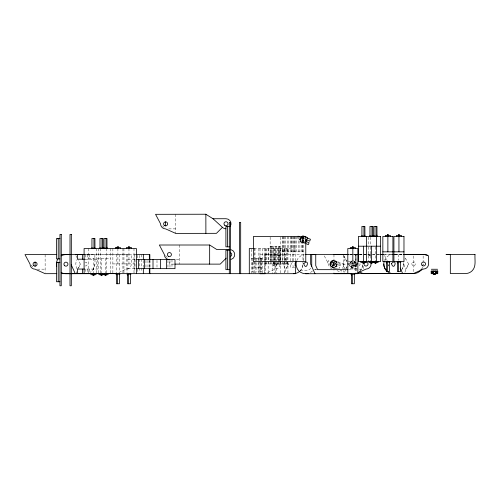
<?xml version="1.0" encoding="UTF-8"?>
<svg xmlns="http://www.w3.org/2000/svg" width="500" height="500" viewBox="0 0 500 500"><rect width="100%" height="100%" fill="white"/><g stroke="black" fill="none" stroke-linecap="round" stroke-linejoin="round"><path stroke-width="0.38" stroke-dasharray="2.5 1.88" d="M355.931 260.219L355.944 254.506L355.95 264.262M135.969 254.569L85.1 254.569L94.925 254.513C94.525 259.906 96.425 266.506 92.125 270.831M403.594 262.55L403.269 266.494L402.125 269.05M422.894 265.875L423.144 264.019A9.556 9.556 0 0 1 422.956 265.887M304.581 242.525L302.075 242.575A3.269 3.269 0 0 1 300.637 237.587L300.031 239.556M302.569 239.256L302.925 241.931L301.894 241.531L302.581 239.831A0.756 0.756 0 0 0 303.575 240.219L303.969 239.256L303.619 237.125L302.569 239.256L300.225 238.337M331.312 261.887L330.431 264.131M332.969 263.831L332.294 266.106L333.325 266.512L335.05 262.106L334.019 261.706L332.969 263.831L330.631 262.913A3.269 3.269 0 0 0 332.481 267.15C336.331 268.831 338.837 262.444 334.869 261.062A3.269 3.269 0 0 0 330.631 262.913M356.231 264.631C356.044 266.694 353.706 268.1 351.794 267.312A3.269 3.269 0 0 1 349.75 264.756M302.925 241.931L303.575 240.219M298.044 236.188L297.162 238.431L304.719 241.394M300.669 237.213L299.675 239.744L300.556 241.975L305.262 243.825M302.994 240.231L303.544 238.825M333.4 264.806L333.95 263.406M338.762 269.181L339.5 267.306L336.544 266.15M351.675 261.269A3.269 3.269 0 0 0 349.938 263.075L350.487 261.669L352.113 260.887M356.938 263.556L354.975 268.556L350.269 266.712L349.387 264.481M359.431 265.875L360.169 264L357.806 263.075M355.556 265.275L355.112 266.4L351.681 265.05M304.65 237.531L303.962 239.225A0.756 0.756 0 0 0 302.969 238.837M351.606 266.269L353.288 264.956L352.638 266.669L351.606 266.269L352.062 265.131M353.906 263.4L354.363 262.269M422.575 267.069L421.863 268.8A9.556 9.556 0 0 0 422.638 267.087M76.069 273.631L76.981 271.581M78.506 268.169L80.337 264.069L77.525 258.725M284.725 272.319L288.381 264.125L286.944 261.394M344.513 272.319L345.731 269.587M346.037 268.9L346.95 266.856M388.094 266.069L388.7 264.7L387.95 266.025M404.894 272.213L408.55 264.019L404.956 257.194M77.525 269.419L80.337 264.069M345.712 268.8L346.763 266.794M408.55 264.019L405.737 269.363L405.306 268.8A9.556 9.556 0 0 1 404.106 262.769M349.938 263.075L350.625 262.044M285.569 258.781L285.131 259.344A9.556 9.556 0 0 0 284.181 261.65M300.169 270.881L301.688 268.9L302.644 266.6L302.969 264.125A9.556 9.556 0 0 1 300.594 270.431M345.356 258.781L344.925 259.344A9.556 9.556 0 0 0 344.925 268.9M351.781 262.7L351.456 263.119A2.013 2.013 0 0 1 351.794 262.688M354.944 265.131L353.2 266.137L351.456 265.131M359.963 270.881L361.481 268.9L362.431 266.6L362.762 264.125A9.556 9.556 0 0 1 360.387 270.431M386.194 258.675L385.763 259.237A9.556 9.556 0 0 0 385.206 260.363M405.306 259.237L405.737 258.675M335.05 262.106L333.369 263.412A0.756 0.756 0 0 1 334.363 263.806L334.375 263.837M332.294 266.106L334.006 264.781A0.756 0.756 0 0 1 332.981 264.406M292.406 262.381C290.119 263.587 292.225 267.244 294.419 265.869M118.931 272.406L126.306 269.075A5.031 5.031 0 0 0 131.325 264.037L131.3 255.9A9.556 9.556 0 0 0 126.706 254.494L84.975 254.569M267.725 272.488L275.094 269.156A5.031 5.031 0 0 0 280.119 264.113L280.106 261.156M84.85 262.125C88.062 261.262 88.062 266.881 84.85 266.012M314.619 269.837L315.95 269.762M314.719 269.831L317.587 269.662M352.6 254.519L355.906 254.506L355.95 266.938L355.95 265.012M394.75 254.475L403 254.456M168.731 228.888L175.694 228.875M280.106 260.419L280.087 255.981L277.675 254.925L259.944 254.613L260.006 272.188M379.331 254.469L349.137 254.519L356.725 254.569M349.331 254.556L353.206 254.55M353.975 254.55L358.625 254.537M359.394 254.537L379.525 254.5M383.394 254.494L391.912 254.481M395.006 254.475L403.519 254.462M37.406 269.169L45.15 269.156M270.156 246.206L280.219 246.206M253.988 248.531L295.375 248.531M282.231 251.838L292.294 251.838M293.3 251.838L303.363 251.838M391.525 254.462L383.975 254.462L387.25 260.681M395.294 254.462L402.844 254.462M264.975 254.594L265.044 273.7L265.006 254.581L302.969 254.569L302.969 260.45M359.688 254.5L366.431 254.494M88.419 258.288L110.556 258.288M251.312 258.288L262.406 258.288M85.1 259.194L97.675 259.194L97.675 269.056L85.1 269.056M127.856 259.594L135.406 259.594M176.375 259.594L179.469 259.594M112.869 263.925L122.931 263.925M123.938 263.925L133.994 263.925M264.625 263.925L275.725 263.925M276.831 263.925L287.931 263.925M174.05 264.125L169.406 264.125L169.406 260.35M274.175 264.125L288.381 264.125L285.569 269.469L285.131 268.9A9.556 9.556 0 0 1 284.037 262.256M333.963 264.125L346.675 264.125M260.012 267.431L254.981 267.431L254.981 248.562M294.656 267.394L290.344 267.394L290.344 262.869M127.856 268.65L135.406 268.65M348.812 269.662L351.938 269.662L351.938 265.119M300.275 270.706L305.656 270.706A6.538 6.538 0 0 0 311.319 267.438M275.494 254.575L280.087 255.981M300.912 237.306L306.281 239.412M352.656 260.625L357.362 262.469M347.756 260.919L352.881 262.931M355.856 266.312L357.038 266.775M355.125 268.181L356.894 268.875M337.906 262.688L340.856 263.844L340.119 265.712L337.169 264.556M335.812 268.025L337.581 268.719M340.106 270.575L341.512 271.125L344.194 264.288L333.344 260.062L331.181 261.106L329.675 264.319L330.956 266.956L335.894 268.919M356.581 270.637L353.225 269.137A5.031 5.031 0 0 1 348.869 266.631M337.038 270.637L341.069 272.444M371.025 255.9L367.312 254.575L370.644 255.688M348.188 264.113L353.225 269.137L363.288 269.119L363.281 265.281M162.613 225.881L164.125 227.387M31.056 265.156L34.081 268.169M165.381 255.569L167.9 258.087M355.981 262.956L354.175 261.219A3.269 3.269 0 0 0 353.35 261.019M343.862 255.931L346.744 261.388M324.319 255.931L328.644 264.113A5.031 5.031 0 0 0 332.381 268.969M343.775 255.769L346.763 261.45M283.35 254.569L286.625 260.781M75.938 255.719L76.888 257.525M398.344 254.462L398.363 260.344M355.906 254.506L355.938 262.919M355.944 263.681L355.975 272.856M116.188 254.513L116.25 272.856M413.45 255.963L413.475 272.781M353.219 264.775L353.219 266.119M343.719 255.3L343.744 269.119M343.744 270.631L343.75 272.137M333.669 262.094L333.675 266.119M175.669 214.288L175.706 233.4M45.125 254.569L45.15 272.175M423.144 255.931L423.144 262.55M375.5 246.975L375.5 260.825M370.475 237.194L370.475 244.7M370.475 246.975L370.475 261.6M368.462 237.194L368.462 244.7M368.462 246.975L368.462 260.825M333.963 254.569L333.963 272.213M303.363 236.444L303.363 260.85M302.969 261.181L302.969 263.387M302.6 236.444L302.6 251.838M302.162 236.444L302.162 251.838M301.35 236.444L301.35 251.838M299.894 236.444L299.894 251.838M298.331 236.444L298.331 251.838M296.769 236.444L296.769 251.838M295.312 236.444L295.375 260.725M294.494 236.444L294.494 251.838M294.062 236.444L294.062 251.838M293.3 236.444L293.3 260.85M292.294 236.444L292.294 260.85M291.531 236.444L291.531 251.838M291.1 236.444L291.1 251.838M290.281 236.444L290.344 262.113M288.825 236.444L288.825 251.838M287.931 248.531L287.931 273.681M287.262 236.444L287.262 251.838M287.087 248.531L287.087 263.925M286.613 248.531L286.613 263.925M285.7 236.444L285.712 263.925M284.394 248.531L284.394 273.681M284.244 236.444L284.244 251.838M284.106 248.531L284.106 263.925M283.425 236.444L283.425 251.838M282.994 236.444L282.994 251.838M282.381 248.531L282.381 263.925M282.231 236.444L282.231 260.85M280.656 248.531L280.656 263.925M280.369 248.531L280.369 273.681M280.219 237.194L280.219 261.6M279.456 246.206L279.456 261.6M279.05 248.531L279.05 263.925M279.025 246.206L279.025 261.6M278.206 246.206L278.206 261.6M278.15 248.531L278.15 263.925M277.675 248.531L277.675 263.925M276.75 246.206L276.831 273.681M275.725 248.531L275.725 273.681M275.188 246.206L275.188 261.6M274.881 248.531L274.881 263.925M274.406 248.531L274.406 263.925M274.175 254.569L274.175 273.681M273.625 246.206L273.625 261.6M273.506 248.531L273.506 263.925M272.169 246.206L272.188 273.681M271.9 248.531L271.9 263.925M271.356 246.206L271.356 261.6M270.919 246.206L270.919 261.6M270.175 248.531L270.175 263.925M270.156 237.194L270.156 261.6M268.45 248.531L268.45 263.925M268.163 248.531L268.163 273.681M266.85 248.531L266.85 263.925M265.944 248.531L265.944 263.925M265.469 248.531L265.469 263.925M264.625 248.531L264.625 273.681M262.406 248.531L262.406 273.681M261.569 258.288L261.569 272.144M261.087 258.288L261.087 272.144M260.188 258.288L260.188 272.144M260.012 248.562L260.012 273.719M258.875 248.531L258.875 273.681M258.581 258.288L258.581 272.144M256.863 258.288L256.863 272.144M255.138 258.288L255.138 273.681M254.85 248.531L254.85 273.681M253.531 262.137L253.531 273.681M252.631 262.137L252.631 272.144M252.156 258.288L252.156 272.144M251.312 249.281L251.312 273.681M179.469 245.006L179.469 264.125M171.981 259.594L171.981 267.144M169.969 260.35L169.969 267.144M167.956 260.35L167.956 267.144M156.994 260.35L156.994 267.144M149.994 260.35L149.994 268.65M149.85 259.594L149.85 267.144M149.344 260.681L149.344 267.562M147.981 260.35L147.981 267.144M145.969 260.35L145.969 267.144M143.344 260.681L143.344 267.562M141.8 254.569L141.8 258.387M141.8 259.156L141.8 272.15M139.787 255.331L139.787 258.387M139.787 259.156L139.787 272.15M137.775 255.331L137.775 258.387M137.775 269.094L137.775 272.15M135.006 259.594L135.006 268.65M134.756 254.569L134.756 272.15M133.994 248.531L133.994 273.681M128.963 248.531L128.963 263.925M127.856 254.569L127.856 272.244M126.812 254.569L126.812 272.15M123.938 248.531L123.938 273.681M122.931 248.531L122.931 273.681M119.663 254.569L119.663 272.15M117.9 248.531L117.9 263.925M112.869 248.531L112.869 273.681M110.556 248.531L110.556 273.681M106.531 248.531L106.531 273.681M105.525 258.288L105.525 273.681M101.5 258.288L101.5 273.681M100.494 248.531L100.494 273.681M98.481 248.531L98.481 273.681M96.469 248.531L96.469 273.681M93.45 258.288L93.45 273.681M89.625 254.569L89.625 259.194M89.625 269.056L89.625 273.681M88.419 248.531L88.419 273.681M87.613 254.569L87.613 259.194M87.613 269.056L87.613 272.137M85.6 254.569L85.6 259.194M85.6 269.056L85.6 273.681M94.925 264.069A9.556 9.556 0 0 1 90.15 272.35M77.088 268.85A9.556 9.556 0 0 1 76.794 259.844M384.5 260.406A9.556 9.556 0 0 1 392.069 254.562M312.425 270.912A9.556 9.556 0 0 1 310.456 272.431M296.812 260.538A9.556 9.556 0 0 1 304.375 254.694M332.925 264.219A0.756 0.756 0 0 1 333.2 263.519M403.594 264.019A9.556 9.556 0 0 1 401.225 270.325M356.081 264.613A3.119 3.119 0 0 1 350.125 265.512M350.081 263.131A3.119 3.119 0 0 1 351.737 261.406M354.125 261.363A3.119 3.119 0 0 1 355.844 263.019M353.094 265.012A0.756 0.756 0 0 1 352.9 265.019M354.963 265.113A2.013 2.013 0 0 1 351.475 265.119M305.219 241.969A3.119 3.119 0 0 1 300.831 241.475A3.119 3.119 0 0 1 301.325 237.094M302.525 239.644A0.756 0.756 0 0 1 302.8 238.938M273.144 263.606C272.456 268.219 279.844 265.144 276.087 262.381A2.013 2.013 0 0 1 276.631 265.413A2.013 2.013 0 0 1 273.55 265.419A2.013 2.013 0 0 1 274.081 262.381L273.144 263.606M411.637 263.5C414.381 272.238 418.381 257.3 411.637 263.5M328.444 260.763L327.562 263.012L335.8 266.238L336.688 263.994L328.444 260.763M331.181 261.506L330.081 264.319L330.956 266.556L335.662 268.4L338.05 262.312L333.344 260.462L331.181 261.506M354.206 262.381L353.725 262.181A2.013 2.013 0 0 1 354.956 263.1L354.206 262.381M331.825 266.619A3.119 3.119 0 0 0 336.775 264.456A3.119 3.119 0 0 0 332.425 261.25A3.119 3.119 0 0 0 331.825 266.619M332.25 265.531A2.013 2.013 0 0 0 335.619 264.625A2.013 2.013 0 0 0 333.15 262.162A2.013 2.013 0 0 0 332.25 265.531M331.744 267.056A3.519 3.519 0 0 0 337.188 264.3A3.519 3.519 0 0 0 332.088 260.963A3.519 3.519 0 0 0 331.744 267.056M332.013 266.981A3.319 3.319 0 0 0 336.994 264.106A3.319 3.319 0 0 0 332.013 261.231A3.319 3.319 0 0 0 332.013 266.981"/><path stroke-width="0.75" d="M306.319 240.725L306.519 239.894M305.844 240.538L306.281 239.412M305.656 242.825L307.65 237.731L302.944 235.888L301.319 236.669M295.156 265.131L295.156 263.119M420.344 270.775L421.225 269.625M222.444 227.319L216.45 233.331L175.706 233.4L165.637 228.894A5.031 5.031 0 0 1 160.594 223.869L155.55 214.319L205.856 214.231L213.012 218.75L222.444 227.319A5.031 5.031 0 0 0 226 228.787M226.219 258.125L220.219 264.125L174.825 264.125M357.987 272.712L366.031 269.075A5.031 5.031 0 0 0 371.05 264.037L371.044 262.556M70.213 254.594L65.9 254.606A9.556 9.556 0 0 0 61.125 255.906M305.625 254.606L348.369 254.525M91.506 273.663L65.969 273.725A9.556 9.556 0 0 1 61.181 272.462M260.012 273.719L265.044 273.7M305.688 273.725L351.337 273.625M403.775 254.456L423.95 254.425L426.956 255.056L428.531 255.831L428.556 263.969A5.031 5.031 0 0 1 423.531 269.006L413.475 273.55L393.375 273.594A9.556 9.556 0 0 1 387.062 271.238M213.012 218.75L225.987 218.725A5.031 5.031 0 0 1 230.356 226.262M56.731 254.544L25 254.6L30.05 264.15A5.031 5.031 0 0 0 35.087 269.175L45.156 273.681L56.806 273.656M61.375 254.537L69.887 254.525M70.931 254.594L84.194 254.569M358.919 254.506L357.413 254.513L358.988 254.569M380.106 254.469L383.2 254.462M343.137 254.569L348.556 254.556M380.294 254.5L383.394 254.494M392.681 254.481L394.231 254.475M61.469 273.644L69.969 273.631M95.375 273.656L99.237 273.65M107.744 273.637L116.25 273.619M354.431 273.625L394.038 273.575A9.556 9.556 0 0 0 396.512 273.25M229.312 226.394L225.894 226.394L225.894 246.819L229.312 246.819M377.013 235.238L376.006 235.238L376.006 226.381M361.419 235.944L365.444 235.944M369.469 235.944L377.512 235.944M59.95 238.481L56.525 238.481L56.525 258.9L59.95 258.9M229.775 249.537L216.8 249.537L209.656 245.006L159.35 245.006L164.375 254.569A5.031 5.031 0 0 0 169.406 259.594M358.4 246.206L380.531 246.206M103.012 247.319L102.006 247.319L102.006 238.469M107.037 247.319L106.031 247.319L106.031 238.469M91.438 248.025L95.463 248.025M99.488 248.025L107.537 248.025M253.988 248.531L249.3 248.531L249.3 273.681M229.312 250.238L225.894 250.238L225.894 269.656L229.312 269.656M382.844 251.838L392.906 251.838M393.913 251.838L403.975 251.838M75.306 254.513L84.362 254.513M393.031 254.462L394.544 254.462M403.519 254.462L423.95 254.425M84.519 254.569L77.55 254.569L77.55 259.194L84.519 259.194M135.919 254.569L149.85 254.569L149.85 259.594M315.731 254.587L311.725 254.587L311.725 266.456M333.963 254.569L348.425 254.569M413.45 254.431L423.938 254.425L427.356 255.219M136.156 259.594L175 259.594L175 268.65L136.156 268.65M385.863 262.1L389.888 262.1M396.931 262.1L400.956 262.1M59.95 262.325L56.525 262.325L56.525 281.744L59.95 281.744M386.369 262.806L387.369 262.806L387.369 271.656M397.431 262.806L398.438 262.806L398.438 271.656M347.806 263.925L357.869 263.925M84.519 269.056L77.55 269.056L77.55 273.681M431.35 269.256L437.587 269.256M348.038 269.662L317.587 269.662L315.75 265.594L315.75 254.581M431.2 271.269L437.738 271.269M433.612 271.969L431.6 271.969L431.6 272.375L433.612 272.375L433.619 271.069M435.325 271.969L437.337 271.969M437.337 272.375L435.325 272.375L435.312 271.069M432.1 273.481L433.263 273.481L433.263 274.088L435.675 274.088L435.675 273.481L436.831 273.481M71.5 273.631L295.375 273.681L295.375 261.356M333.963 273.681L357.869 273.681L357.869 248.531L347.806 248.531L347.806 273.681M115.887 274.188L119.913 274.188M126.956 274.188L130.975 274.188M350.825 274.188L354.85 274.188M127.456 274.887L128.463 274.887L128.463 283.744M351.325 274.887L352.331 274.887L352.331 283.744M307.5 238.106L310.456 239.262L309.719 241.137L306.769 239.981M298.044 236.188L299.419 236.725M306.144 241.575L309.094 242.731L308.363 244.606L306 243.681M359.269 271.844L363.294 273.65L413.581 273.575A9.556 9.556 0 0 0 421.169 269.837M400.219 268.113L402.675 273.562M314.988 273.694L310.688 264.15L310.656 254.594M71.269 264.831L75.269 273.694M383.787 264.069L384.119 266.537L385.081 268.844L386.606 270.819A9.556 9.556 0 0 1 384.106 261.594M205.856 214.231L205.888 233.35M165.625 221.85L165.631 225.875M35.075 262.131L35.081 266.156M437.3 271.069L437.337 273.681M435.219 273.681L435.219 274.088M434.975 273.681L435 274.088M434.844 273.681L434.844 274.088M434.663 273.681L434.663 274.088M434.469 273.681L434.469 274.088L434.269 273.681M434.087 273.681L434.087 274.081M433.931 273.681L433.956 274.081M433.713 273.681L433.713 274.081M401.456 236.444L401.456 235.438L396.425 235.438L396.425 236.444M400.45 262.1L400.45 271.656L397.488 271.656L397.488 262.806M399.7 236.444L399.7 234.938L398.569 234.431L398.188 236.444M398.944 236.444L398.944 251.838M390.394 236.444L390.394 235.438L385.363 235.438L385.363 236.444M389.387 262.1L389.387 271.656L386.419 271.656L386.419 262.806M388.631 236.444L388.631 234.938L387.5 234.431L387.119 236.444M387.875 236.444L387.875 251.838M378.019 261.6L378.019 262.606L368.963 262.606L368.963 261.6M376.962 235.238L376.962 226.381L373.994 226.381L373.994 235.944M376.506 236.444L376.506 261.6M376.256 261.6L375.881 263.612L374.75 263.106L374.75 261.6M373.994 261.6L373.994 262.606M372.231 261.6L372.231 263.106L371.1 263.612L370.725 261.6M371.981 226.381L371.981 235.238L372.987 235.238L372.938 226.381L369.969 226.381L369.969 235.944M371.481 246.206L371.481 261.6M366.45 236.444L366.45 261.6M365.944 261.6L365.944 262.606L360.913 262.606L360.913 261.6M364.181 261.6L364.181 263.106L363.05 263.612L362.675 261.6M363.938 226.381L363.938 235.238L364.938 235.238L364.888 226.381L361.919 226.381L361.919 235.944M363.431 246.206L363.431 261.6M355.35 248.531L355.35 247.525L350.319 247.525L350.319 248.531M354.344 274.188L354.344 283.744L351.381 283.744L351.381 274.887M353.594 248.531L353.594 247.019L352.456 246.519L352.081 248.531M352.837 248.531L352.837 263.925M240.681 273.681L240.681 222.369L239.375 222.369L239.375 273.681M230.619 273.681L230.619 222.369L229.312 222.369L229.312 273.681M227.6 226.394L227.6 246.819M227.6 250.238L227.6 269.656M226.794 226.394L226.794 226.788M209.656 245.006L209.656 264.125M166.412 259.594L166.412 268.65M160.413 259.594L160.413 268.65M153.012 259.594L153.012 268.65M149.85 268.65L149.85 273.681M149.344 254.569L149.344 259.919M149.344 268.331L149.344 273.681M144.425 259.594L144.425 268.65M143.344 254.569L143.344 259.919M143.344 268.331L143.344 273.681M138.425 259.594L138.425 268.65M136.412 273.681L136.412 248.531L84.094 248.531L84.094 273.681M131.481 248.531L131.481 247.525L126.45 247.525L126.45 248.531M130.475 274.188L130.475 283.744L127.506 283.744L127.506 274.887M129.719 248.531L129.719 247.019L128.588 246.519L128.212 248.531M120.412 248.531L120.412 247.525L115.381 247.525L115.381 248.531M119.406 274.188L119.406 283.744L116.438 283.744L116.438 274.887L117.394 274.887L117.394 283.744M118.65 248.531L118.275 246.519L117.144 247.019L117.144 248.531M108.038 273.681L108.038 274.688L98.987 274.688L98.987 273.681M106.981 247.319L106.981 238.469L104.019 238.469L104.019 248.025M106.281 273.681L106.281 275.194L105.15 275.694L104.769 273.681M104.019 273.681L104.019 274.688M102.956 247.319L102.956 238.469L99.994 238.469L99.994 248.025M102.256 273.681L102.256 275.194L101.125 275.694L100.744 273.681M95.969 273.681L95.969 274.688L90.938 274.688L90.938 273.681M94.206 273.681L94.206 275.194L93.075 275.694L92.7 273.681M93.956 238.469L93.956 247.319L94.963 247.319L94.913 238.469L91.944 238.469L91.944 248.025M82.581 254.569L82.581 259.194M82.581 269.056L82.581 273.681M58.238 238.481L58.238 258.9M58.238 262.325L58.238 281.744M57.431 238.481L57.431 238.869M57.431 262.325L57.431 262.712M87.844 273.306A9.556 9.556 0 0 1 85.369 273.631M365.494 262.1A2.013 2.013 0 0 1 368 264.387A2.013 2.013 0 0 1 364.869 265.694A2.013 2.013 0 0 1 365.012 262.3M308.156 273.394A9.556 9.556 0 0 1 298.919 270.95L297.394 268.975L296.431 266.675L296.1 264.2A9.556 9.556 0 0 1 296.413 261.725M56.712 266.675A9.556 9.556 0 0 1 57.638 259.419M299.719 271.306A9.556 9.556 0 0 1 293.412 273.681M303.637 236.281A3.269 3.269 0 0 1 304.462 236.488M303.619 236.431A3.119 3.119 0 0 1 304.406 236.625M230.3 252.625A2.013 2.013 0 0 1 230.3 256.512M231.081 249.706A5.031 5.031 0 0 1 231.081 259.425M475 254.45C474.588 259.844 476.481 266.45 472.175 270.763A9.556 9.556 0 0 1 465.406 273.55L450.337 273.544L450.337 254.444L446.006 254.438L475 254.45M303.712 263.656C306.481 272.387 310.431 257.431 303.712 263.656M391.4 263.519C394.169 272.256 398.125 257.3 391.4 263.519M92.969 274.556C93.581 276.481 94.462 273.2 92.969 274.556M101.013 274.556C101.631 276.481 102.506 273.2 101.013 274.556M105.037 274.556C105.656 276.481 106.531 273.2 105.037 274.556M117.413 247.394C118.025 249.312 118.906 246.038 117.413 247.394M128.481 247.394C129.094 249.312 129.975 246.038 128.481 247.394M352.35 247.394C352.969 249.312 353.844 246.038 352.35 247.394M362.944 262.475C363.562 264.394 364.438 261.119 362.944 262.475M370.994 262.475C371.606 264.394 372.488 261.119 370.994 262.475M375.019 262.475C375.631 264.394 376.512 261.119 375.019 262.475M387.388 235.306C388.006 237.231 388.881 233.95 387.388 235.306M398.456 235.306C399.075 237.231 399.95 233.95 398.456 235.306M61.256 234.456L59.95 234.456L59.95 285.769L61.256 285.769L61.256 234.456M71.319 234.456L70.006 234.456L70.006 285.769L71.319 285.769L71.319 234.456M305.775 236.444L253.456 236.444L253.456 261.6L305.775 261.6L305.775 236.444M380.531 236.444L358.4 236.444L358.4 261.6L380.531 261.6L380.531 236.444M392.906 236.444L382.844 236.444L382.844 261.6L392.906 261.6L392.906 236.444M403.975 236.444L393.913 236.444L393.913 261.6L403.975 261.6L403.975 236.444M437.738 271.069L431.2 271.069L431.2 273.681L437.738 273.681L437.738 271.069M224.575 225.181A2.013 2.013 0 0 0 227.938 224.275A2.013 2.013 0 0 0 225.469 221.812A2.013 2.013 0 0 0 224.575 225.181M164.206 225.287A2.013 2.013 0 0 0 167.569 224.381A2.013 2.013 0 0 0 165.1 221.919A2.013 2.013 0 0 0 164.206 225.287M33.656 265.569A2.013 2.013 0 0 0 37.025 264.656A2.013 2.013 0 0 0 34.556 262.2A2.013 2.013 0 0 0 33.656 265.569M422.106 265.4A2.013 2.013 0 0 0 425.469 264.494A2.013 2.013 0 0 0 423 262.031A2.013 2.013 0 0 0 422.106 265.4M64.519 265.594A2.013 2.013 0 0 0 67.881 264.681A2.013 2.013 0 0 0 65.406 262.225A2.013 2.013 0 0 0 64.519 265.594M168.4 256.306A2.013 2.013 0 0 0 171.419 254.569A2.013 2.013 0 0 0 168.4 252.825A2.013 2.013 0 0 0 168.4 256.306"/></g></svg>
